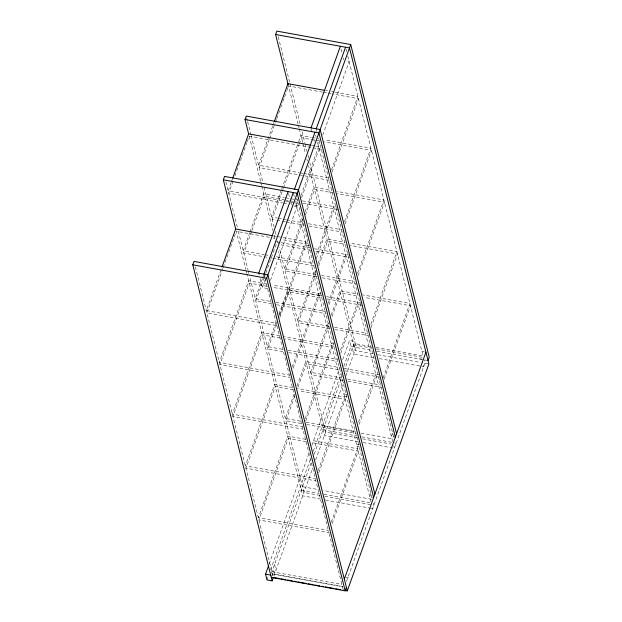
<?xml version="1.0" encoding="UTF-8"?>
<svg xmlns="http://www.w3.org/2000/svg" width="622" height="622" viewBox="0 0 622 622"><rect width="100%" height="100%" fill="white"/><g stroke="black" fill="none" stroke-linecap="round" stroke-linejoin="round"><path stroke-width="0.47" stroke-dasharray="3.11 2.33" d="M231.089 182.666L228.165 190.798L284.884 201.124M231.415 181.764L232.387 179.05M232.97 181.352L228.74 193.1L282.629 202.904M234.914 175.933L246.942 142.492M247.268 141.583L249.22 136.164L321.543 149.319M221.012 269.792L206.341 310.58L276.3 323.308M272.623 126.282L258.604 165.258L299.252 172.652M272.949 125.372L273.921 122.658M222.894 268.463L206.924 312.882L276.883 325.609M223.22 267.561L235.932 232.208M269.287 139.46L259.18 167.559L329.139 180.287L329.792 178.475M269.614 138.55L275.157 123.14M275.484 122.239L276.456 119.517M276.782 118.608L280.367 108.64M280.693 107.73L282.652 102.296M282.979 101.386L284.285 97.763M284.612 96.853L286.563 91.418M286.89 90.509L288.196 86.886M249.725 232.682L243.225 250.759L264.023 254.546M250.052 231.781L263.705 193.823L284.503 197.609M251.607 231.368L243.801 253.061L268.385 257.531M251.926 230.467L264.28 196.124L284.13 199.732M281.385 189.827L271.604 217.024L277.28 218.058M281.712 188.925L298.335 142.695M298.661 141.785L300.947 135.44L311.342 137.33M281.96 192.128L272.179 219.325L275.966 220.009M282.287 191.226L283.267 188.505M283.593 187.595L298.918 144.996M299.236 144.086L301.522 137.742L314.755 140.144M262.398 278.757L255.253 298.646L271.324 301.569M262.725 277.855L263.705 275.142M264.28 277.443L255.829 300.947L271.9 303.87M264.607 276.541L265.578 273.828M265.905 272.926L276.308 244.003L276.774 245.869M267.561 288.515L262.391 287.574L265.322 279.41M270.492 280.351L296.904 206.932M301.048 195.394L318.596 146.59M322.756 135.028L349.16 61.609L345.715 60.979M301.623 197.695L319.179 148.891M302.533 218.928L284.604 268.79L316.753 274.636M305.145 211.682L313.947 187.206L331.907 190.472M303.116 221.23L285.187 271.091L317.329 276.938M305.394 214.885L314.522 189.508L332.49 192.773M276.051 322.126L267.281 346.524L283.352 349.447M278.983 313.986L287.753 289.588L321.792 295.777M279.239 315.152L305.643 241.725L277.28 236.562M331.495 169.829L357.899 96.402L335.211 92.274M276.635 324.42L267.857 348.825L283.927 351.749M279.884 315.385L288.336 291.889L322.367 298.078M279.814 317.453L306.218 244.026L282.582 239.727M332.07 172.131L358.482 98.704L332.008 93.891M316.435 254.452L333.656 206.551M316.365 258.558L334.239 208.852M315.541 270.694L297.611 320.555L329.753 326.402M318.145 263.44L326.947 238.965L344.915 242.238M315.789 273.905L298.187 322.857L329.388 328.533M318.728 265.742L327.53 241.266L345.49 244.539M292.239 366.918L318.643 293.491L272.319 285.063M344.495 221.595L370.906 148.168L324.583 139.74M293.141 368.31L319.218 295.792L271.954 287.193M345.078 223.897L371.482 150.47L324.21 141.87M294.113 394.021L285.335 418.419L300.465 421.172M297.036 385.881L305.814 361.483L339.845 367.672M328.136 303.233L345.684 254.429M294.688 396.315L285.918 420.721L301.989 423.644M297.938 387.281L306.389 363.784L339.48 369.802M329.038 304.632L346.267 256.731M328.214 323.37L310.611 372.314L341.812 377.989M331.153 315.206L339.954 290.731L357.914 294.004M328.797 325.664L311.187 374.615L343.336 380.462M332.055 316.606L340.529 293.032L358.49 296.297M305.239 418.676L331.643 345.257L284.378 336.657M357.502 273.353L383.906 199.934L336.634 191.335M305.822 420.977L332.226 347.55L284.954 338.951M358.078 275.655L384.482 202.236L337.217 193.629M340.491 350.217L357.712 302.315M340.739 353.42L358.295 304.617M269.147 564.123L309.196 452.746M311.824 445.445L339.729 367.843M342.683 359.625L349.58 340.459L354.75 341.4L344.736 369.25M266.978 579.914L268.292 576.26M270.593 569.869L310.642 458.5M313.27 451.191L341.175 373.597M343.803 366.296L351.026 346.205L349.58 340.459M271.324 573.406L311.591 461.415M314.196 454.184L342.131 376.504M271.596 576.555L273.734 570.607L274.597 574.059L342.668 586.437M273.991 575.754L312.71 468.071M315.642 459.938L343.616 382.133M345.91 375.766L356.196 347.146L309.88 162.739M318.239 470.442L344.65 397.015L297.378 388.416M370.829 324.217L396.906 251.692L349.642 243.093M318.822 472.743L345.226 399.316L298.902 390.888M371.077 327.421L397.489 253.994L350.217 245.395M358.544 422.113L375.774 374.211M359.127 424.414L376.349 376.512M331.246 522.208L357.65 448.781L311.327 440.353M383.175 377.795L409.914 303.458L362.642 294.859M332.148 523.6L358.225 451.082L311.902 442.654M384.085 379.187L410.489 305.76L364.165 297.332M370.937 493.409L369.717 496.807L372.08 497.235M392.637 433.067L391.409 436.473L395.351 437.188M346.516 581.329L424.935 363.279L424.072 359.827M325.757 90.555L327.646 90.898M331.433 91.59L334.263 92.103M322.554 92.165L288.522 85.976L298.132 124.237M323.502 92.336L327.281 93.028M328.229 93.199L331.06 93.712M312.291 137.501L318.907 138.706M315.704 140.323L319.483 141.007M317.236 142.718L319.825 143.192M311.98 145.385L314.818 145.898M315.766 146.077L320.968 147.017M300.201 172.83L303.038 173.344M303.979 173.515L328.564 177.985M285.444 197.78L297.736 200.012M302.463 200.875L337.598 207.266M285.078 199.903L288.857 200.595M289.805 200.766L298.311 202.313M303.038 203.176L338.181 209.567M285.832 201.295L294.338 202.842M295.287 203.013L298.125 203.526M283.578 203.075L287.356 203.767M294.921 205.143L298.7 205.828L324.979 310.44M294.315 206.457L299.268 207.359M278.221 218.229L282.007 218.913M282.948 219.092L285.786 219.605M286.734 219.776L302.805 222.699M308.473 223.733L341.564 229.751M276.907 220.188L281.634 221.043M282.582 221.214L285.42 221.735M286.361 221.906L304.329 225.172M309.056 226.035L342.139 232.053M273.501 235.878L276.331 236.391M305.931 242.875L308.294 243.303M269.349 237.316L236.259 231.298L245.869 269.559M273.128 238.008L275.017 238.35M306.506 245.177L310.448 245.892M275.725 241.701L309.764 247.898M314.491 248.753L349.626 255.152M281.035 244.866L310.339 250.2M316.015 251.226L349.416 257.306M264.972 254.717L268.751 255.409M276.316 256.785L313.185 263.487M269.326 257.702L272.164 258.223M273.112 258.394L313.76 265.788M321.481 275.499L354.563 281.517M322.056 277.793L355.146 283.819M318.573 293.203L320.936 293.631M266.644 284.029L248.683 280.763L219.348 362.346L289.308 375.074M326.519 296.64L361.654 303.031M319.148 295.504L321.512 295.932M267.227 286.33L249.259 283.064L219.924 364.647L289.883 377.375M327.094 298.941L362.237 305.332M276.051 302.424L325.213 311.373L372.454 499.45L323.292 490.501M276.627 304.726L325.788 313.675M334.48 327.258L367.571 333.283M335.056 329.559L368.146 335.577M421.973 351.484L424.336 351.912M370.494 346.454L355.333 343.702L354.112 347.099L372.073 350.365M376.178 347.488L422.602 355.94M353.529 344.798L371.497 348.063M376.224 348.926L423.489 357.526M351.026 346.205L356.196 347.146M419.376 358.707L422.532 359.283M376.8 351.228L422.175 359.485M424.857 359.967L428.006 360.542M331.215 343.531L333.579 343.958M279.651 335.794L261.683 332.529L232.348 414.112L302.308 426.84M331.79 345.832L334.154 346.26M372.936 353.817L354.975 350.551L308.559 165.74M377.663 354.68L420.208 362.416M424.935 363.279L428.877 363.994M280.227 338.096L262.266 334.83L232.923 416.413L302.883 429.141M373.604 357.557L353.755 353.949L352.309 348.196M379.28 358.591L423.714 366.677L422.478 361.747M288.079 350.31L337.241 359.252M288.655 352.612L337.816 361.553M344.572 368.535L379.715 374.926M345.156 370.836L380.291 377.227M347.48 379.023L380.571 385.041M348.063 381.325L381.146 387.343M343.849 393.858L347.791 394.573M344.433 396.152L346.796 396.587M292.651 387.56L274.691 384.287L245.348 465.878L315.307 478.606M293.226 389.862L275.266 386.589L245.931 468.172L315.883 480.899M306.133 422.206L355.294 431.147M324.194 426.381L356.336 432.228M361.063 433.091L393.205 438.938M306.716 424.507L355.877 433.448M322.973 429.779L357.005 435.975M361.732 436.831L392.925 442.506L317.243 141.194M357.782 437.981L325.64 432.134L279.216 247.323M362.509 438.844L390.873 443.999M358.451 441.721L324.412 435.532L278.174 251.443M363.178 442.584L394.371 448.26L393.757 445.795M356.492 444.178L360.433 444.901M357.075 446.479L359.438 446.915M305.651 439.326L287.691 436.053L258.355 517.636L328.307 530.364M306.234 441.62L288.266 438.354L258.931 519.938L328.89 532.665L264.855 277.731M302.494 486.723L317.617 489.475M301.273 490.12L319.234 493.386M323.961 494.249L371.233 502.848L295.543 201.536M320.011 495.392L303.94 492.468L249.881 277.249M324.738 496.255L373.9 505.196L373.278 502.731M320.68 499.139L302.712 495.874L247.043 274.232M325.407 500.002L368.893 507.91M369.841 508.081L372.671 508.602L372.057 506.137M346.065 577.496L348.429 577.924M271.931 571.704L341.89 584.431M272.506 574.005L342.465 586.733M346.003 49.021L346.679 51.719M347.807 56.213L423.053 355.8M341.05 48.982L342.186 53.476M343.313 57.97L343.764 59.766M316.435 129.71L316.886 131.506M318.915 139.592L379.412 380.446M379.607 381.208L393.718 437.383M394.978 442.397L395.6 444.862M315.665 134.904L316.116 136.7M311.264 128.77L312.166 132.362M313.97 139.553L314.421 141.35M278.228 36.745L289.805 82.819M290.039 83.76L300.193 124.19M302.082 131.708L304.92 142.998M305.153 143.939L307.043 151.457M307.991 155.22L308.699 158.042M298.366 125.177L299.065 127.976M299.306 128.91L302.696 142.407M302.93 143.34L305.511 153.603M306.91 159.209L307.385 161.075M296.772 198.138L298.506 205.066M293.514 193.45L294.416 197.042M288.569 193.403L289.922 198.799M290.824 202.391L291.5 205.089M246.716 117.939L247.416 120.722M247.649 121.648L250.915 134.64M251.148 135.565L262.694 181.562M264.101 187.16L274.061 226.789M275.227 231.454L276.168 235.194M277.575 240.792L278.275 243.591M249.22 136.164L260.665 181.733M260.898 182.666L261.598 185.449M261.831 186.382L272.926 230.544M274.092 235.194L275.258 239.843M263.946 274.131L264.63 276.829M329.124 533.598L343.336 590.185M258.775 273.19L259.226 274.986M260.128 278.586L262.391 287.574M225.903 181.811L237.386 227.512M238.319 231.228L248.007 269.808M248.24 270.733L248.94 273.524M246.102 270.492L246.81 273.299M274.527 564.481L275.974 570.234M195.386 266.97L273.377 577.457"/><path stroke-width="0.93" d="M268.494 565.942L265.54 574.16L266.978 579.914L272.156 580.855L192.766 264.809L193.994 261.403L267.888 274.854L347.278 590.9L343.336 590.185M221.992 267.071L235.684 228.997L223.329 179.82L224.55 176.423L298.451 189.865L374.879 494.125M232.714 178.149L248.637 133.862L245.029 119.486L246.25 116.081L320.151 129.531L396.579 433.791M288.328 85.206L275.593 34.498L276.813 31.1L350.715 44.543L429.234 357.145L428.006 360.542M274.248 121.749L287.939 83.675L324.808 90.384M258.775 273.19L288.118 191.607M311.039 127.868L340.374 46.285M263.946 274.131L293.289 192.548M294.509 189.15L314.989 132.214M316.209 128.808L345.552 47.225M271.285 577.403L345.187 590.846L266.667 278.252L350.715 44.543M272.156 580.855L273.377 577.457L279.053 578.491M344.316 579.113L425.914 352.2M345.187 590.846L346.407 587.448M347.278 590.9L428.877 363.994L349.494 47.941L275.593 34.498M245.029 119.486L318.93 132.929L395.351 437.188M248.637 133.862L311.039 145.214M223.329 179.82L297.23 193.263L373.651 497.522M235.684 228.997L272.553 235.707M192.766 264.809L266.667 278.252M265.54 574.16L270.71 575.101M280.942 578.833L285.669 579.688M287.558 580.038L292.286 580.894M294.175 581.236L296.064 581.586M297.954 581.928L306.467 583.475M308.356 583.817L313.084 584.68M314.973 585.022L319.7 585.885M321.59 586.227L323.479 586.569M325.376 586.911L333.882 588.466M335.771 588.809L340.498 589.664"/></g></svg>
